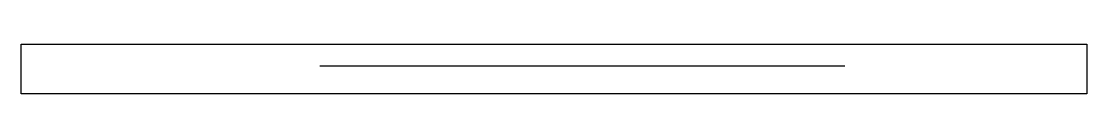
# Model space of a CAD drawing. Extents: x -1730 to -1095, y 395 to 424.
import ezdxf

# ---------------------------------------------------------------- set-up
doc = ezdxf.new("R2010")
doc.units = 0
for name, color, linetype in [('1', 1, 'Continuous'), ('14', 3, 'Continuous'), ('7', 7, 'Continuous')]:
    doc.layers.add(name, color=color, linetype=linetype)

msp = doc.modelspace()

# ---------------------------------------------------------------- linework, layer by layer
at = {"layer": '1'}
msp.add_lwpolyline([(-1729.517975, 394.544334), (-1729.517975, 424.43512), (-1711.198442, 424.43512), (-1691.697413, 424.43512), (-1675.378125, 424.43512), (-1656.675272, 424.43512), (-1641.223791, 424.43512), (-1624.660459, 424.43512), (-1607.083381, 424.43512), (-1588.590661, 424.43512), (-1569.280422, 424.43512), (-1549.250718, 424.43512), (-1528.59974, 424.43512), (-1507.425505, 424.43512), (-1485.826154, 424.43512), (-1463.899792, 424.43512), (-1441.744522, 424.43512), (-1419.458452, 424.43512), (-1397.140865, 424.43512), (-1374.887499, 424.43512), (-1352.797639, 424.43512), (-1330.96939, 424.43512), (-1309.500856, 424.43512), (-1288.49014, 424.43512), (-1268.035346, 424.43512), (-1248.234612, 424.43512), (-1229.185975, 424.43512), (-1210.987571, 424.43512), (-1193.737507, 424.43512), (-1177.533885, 424.43512), (-1162.474809, 424.43512), (-1144.34601, 424.43512), (-1128.658911, 424.43512), (-1112.837941, 424.43512), (-1098.573239, 424.43512), (-1094.518051, 424.43512), (-1094.518051, 408.868157), (-1094.518051, 394.544334), (-1112.837568, 394.544334), (-1132.338581, 394.544334), (-1148.657856, 394.544334), (-1167.360695, 394.544334), (-1182.812165, 394.544334), (-1199.375487, 394.544334), (-1216.952555, 394.544334), (-1235.445264, 394.544334), (-1254.755493, 394.544334), (-1274.785188, 394.544334), (-1295.436158, 394.544334), (-1316.610384, 394.544334), (-1338.209729, 394.544334), (-1360.136087, 394.544334), (-1382.291353, 394.544334), (-1404.577422, 394.544334), (-1426.895542, 394.544334), (-1449.148908, 394.544334), (-1471.238766, 394.544334), (-1493.067013, 394.544334), (-1514.535509, 394.544334), (-1535.546221, 394.544334), (-1556.00101, 394.544334), (-1575.801771, 394.544334), (-1594.8504, 394.544334), (-1613.048792, 394.544334), (-1630.298843, 394.544334), (-1646.50245, 394.544334), (-1661.561507, 394.544334), (-1679.690278, 394.544334), (-1695.377344, 394.544334), (-1711.198264, 394.544334), (-1725.462879, 394.544334)], close=True, dxfattribs=at)
at = {"layer": '14'}
msp.add_lwpolyline([(-1729.517975, 394.544334), (-1729.517975, 424.43512), (-1711.198442, 424.43512), (-1691.697413, 424.43512), (-1675.378125, 424.43512), (-1656.675272, 424.43512), (-1641.223791, 424.43512), (-1624.660459, 424.43512), (-1607.083381, 424.43512), (-1588.590661, 424.43512), (-1569.280422, 424.43512), (-1549.250718, 424.43512), (-1528.59974, 424.43512), (-1507.425505, 424.43512), (-1485.826154, 424.43512), (-1463.899792, 424.43512), (-1441.744522, 424.43512), (-1419.458452, 424.43512), (-1397.140865, 424.43512), (-1374.887499, 424.43512), (-1352.797639, 424.43512), (-1330.96939, 424.43512), (-1309.500856, 424.43512), (-1288.49014, 424.43512), (-1268.035346, 424.43512), (-1248.234612, 424.43512), (-1229.185975, 424.43512), (-1210.987571, 424.43512), (-1193.737507, 424.43512), (-1177.533885, 424.43512), (-1162.474809, 424.43512), (-1144.34601, 424.43512), (-1128.658911, 424.43512), (-1112.837941, 424.43512), (-1098.573239, 424.43512), (-1094.518051, 424.43512), (-1094.518051, 408.868157), (-1094.518051, 394.544334), (-1112.837568, 394.544334), (-1132.338581, 394.544334), (-1148.657856, 394.544334), (-1167.360695, 394.544334), (-1182.812165, 394.544334), (-1199.375487, 394.544334), (-1216.952555, 394.544334), (-1235.445264, 394.544334), (-1254.755493, 394.544334), (-1274.785188, 394.544334), (-1295.436158, 394.544334), (-1316.610384, 394.544334), (-1338.209729, 394.544334), (-1360.136087, 394.544334), (-1382.291353, 394.544334), (-1404.577422, 394.544334), (-1426.895542, 394.544334), (-1449.148908, 394.544334), (-1471.238766, 394.544334), (-1493.067013, 394.544334), (-1514.535509, 394.544334), (-1535.546221, 394.544334), (-1556.00101, 394.544334), (-1575.801771, 394.544334), (-1594.8504, 394.544334), (-1613.048792, 394.544334), (-1630.298843, 394.544334), (-1646.50245, 394.544334), (-1661.561507, 394.544334), (-1679.690278, 394.544334), (-1695.377344, 394.544334), (-1711.198264, 394.544334), (-1725.462879, 394.544334)], close=True, dxfattribs=at)
at = {"layer": '7'}
msp.add_line((-1551.534424, 411.350021), (-1238.583679, 411.350021), dxfattribs=at)

doc.saveas('drawing.dxf')
